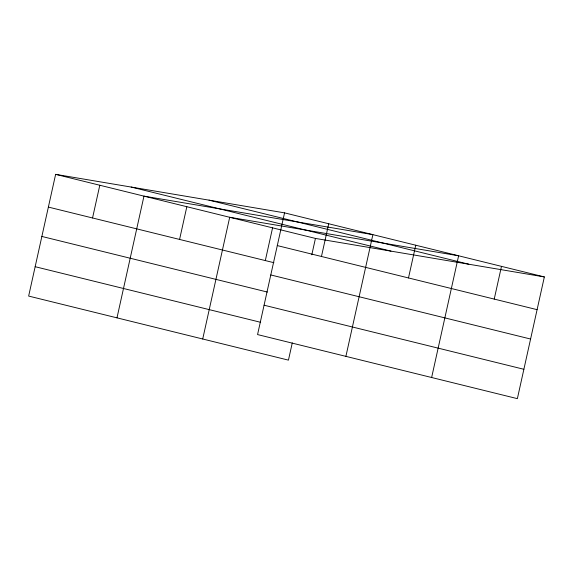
<?xml version="1.0" encoding="UTF-8"?>
<svg xmlns="http://www.w3.org/2000/svg" width="573" height="573" viewBox="0 0 573 573"><rect width="100%" height="100%" fill="white"/><g stroke="black" fill="none" stroke-linecap="round" stroke-linejoin="round"><path stroke-width="0.86" d="M284.552 212.862L257.564 334.575L517.369 398.65L544.35 276.931L284.552 212.862L55.631 174.35L28.65 296.069L288.448 360.138L292.28 342.862M92.547 217.969L99.802 185.244M116.985 317.85L143.966 196.138L372.88 234.644L345.899 356.363M179.578 239.435L186.834 206.71M202.713 338.994L229.701 217.282L458.615 255.787L431.634 377.507M265.313 260.579L272.569 227.853M311.805 254.784L315.437 238.425L544.35 276.931M321.46 256.482L328.716 223.749M408.492 277.948L415.747 245.215M494.227 299.092L501.482 266.359M209.009 200.149L468.807 264.225M131.174 187.056L390.979 251.132M55.631 174.35L315.437 238.425M277.296 245.588L537.094 309.664M48.376 207.082L273.887 262.692M270.785 274.954L530.584 339.03M41.865 236.448L267.376 292.058M264.074 305.208L523.88 369.284M35.161 266.703L260.665 322.312"/></g></svg>
